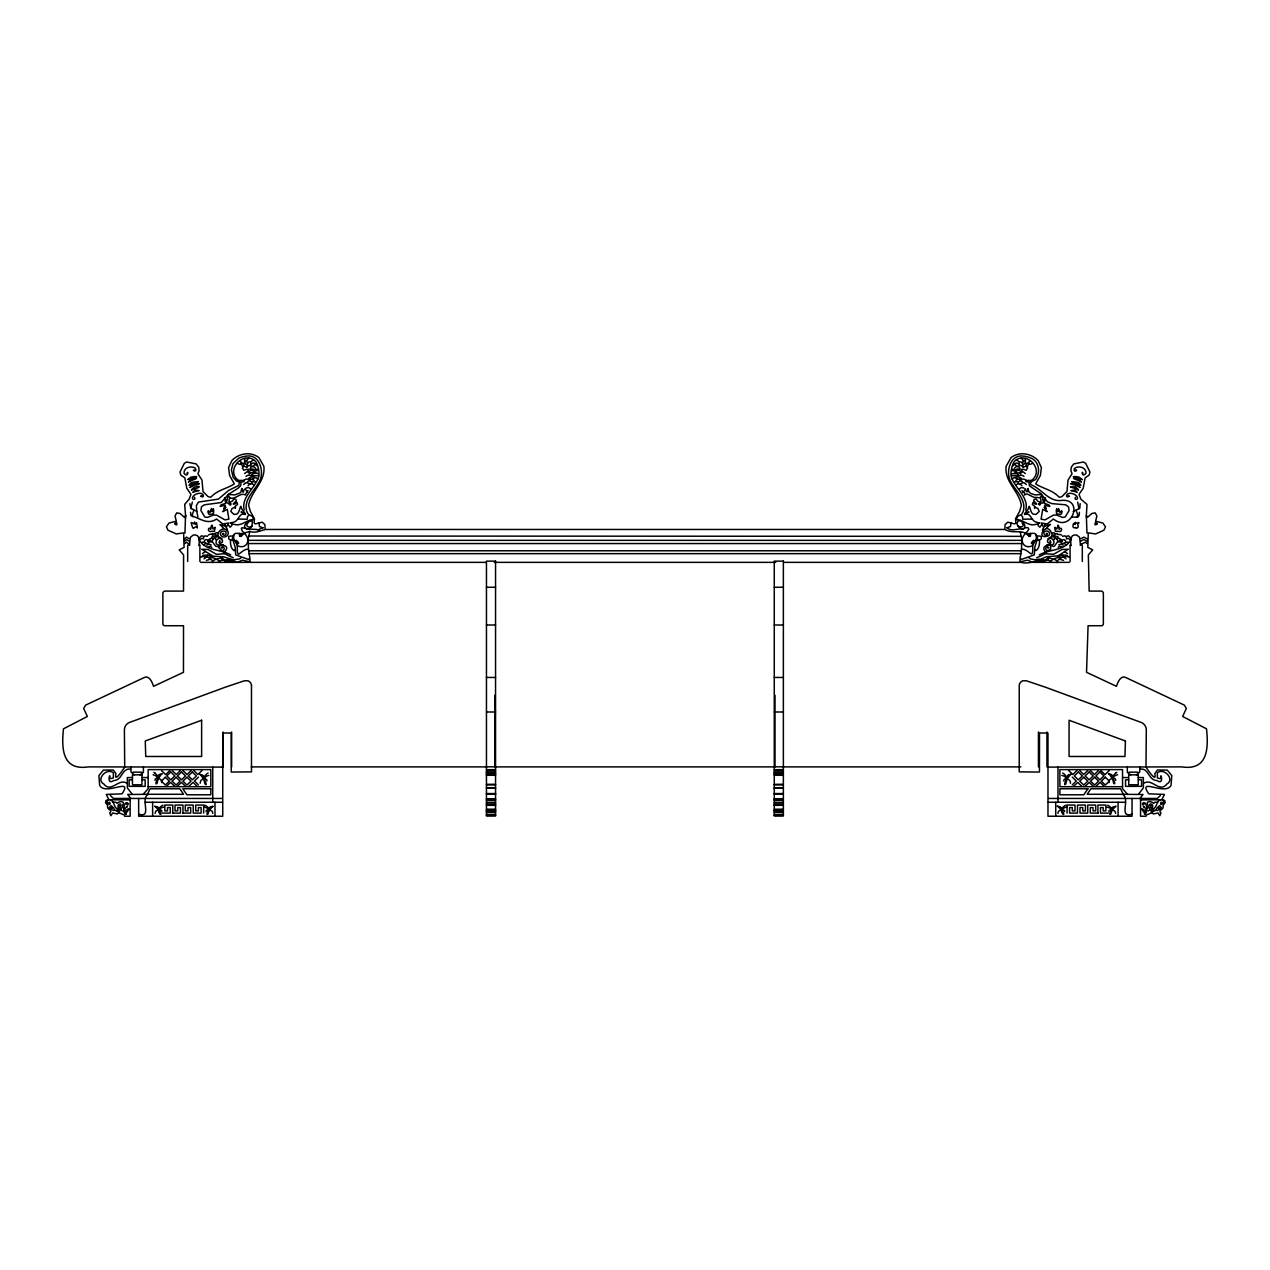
<?xml version="1.0" encoding="UTF-8"?>
<svg xmlns="http://www.w3.org/2000/svg" width="1270" height="1270" viewBox="0 0 1270 1270"><rect width="100%" height="100%" fill="white"/><g stroke="black" fill="none" stroke-linecap="round" stroke-linejoin="round"><path stroke-width="1.5" d="M258.667 530.685L259.524 529.13L263.287 527.685M148.161 786.717L148.161 769.604L210.82 769.604L210.82 786.717L148.161 786.717L148.145 788.765L143.462 793.956M1122.537 786.717L1122.537 769.604L1059.894 769.604L1059.894 786.717L1122.537 786.717L1122.553 788.765L1127.236 793.956M1140.555 798.449L1140.555 816.229L1146.048 816.229L1146.207 815.102L1151.715 812.816L1153.509 813.943L1158.049 812.99L1159.827 815.705L1160.955 812.927C1157.081 810.054 1164.749 809.8 1163.003 805.609L1165.13 802.672L1164.812 800.624L1162.066 799.227L1164.431 794.417L1148.731 793.845C1136.983 776.494 1165.638 796.401 1171.083 785.209L1171.781 775.573L1167.273 770.096L1157.383 770.001L1154.763 773.732C1157.129 783.765 1147.397 769.334 1145.985 767.112L1146.318 730.155A8.144 8.144 0 0 0 1141.73 722.646L1045.432 687.213L1026.446 680.815L1022.842 680.768A5.302 5.302 0 0 0 1019.223 685.451L1019.223 771.874L1039.463 772.049L1039.495 732.981L1047.972 733.06L1047.972 816.229L1132.046 816.229L1132.046 798.449L1157.272 798.433L1160.224 795.718A7.541 7.541 0 0 0 1160.367 794.591M212.757 562.578L212.392 561.038A2.127 2.127 0 0 0 211.55 559.848L211.169 559.61A3.493 3.493 0 0 0 210.01 559.276L206.407 560.356M190.595 512.318L190.675 513.778A14.145 14.145 0 0 0 191.056 515.811C198.739 517.334 207.058 525.637 216.583 519.017L222.774 523.97L228.854 522.97M1086.945 533.082L1086.469 518.795A22.241 22.241 0 0 1 1086.088 515.842L1086.088 515.842M193.627 510.095L193.611 510.349A8.858 8.858 0 0 1 193.516 511.365L192.341 514.445A1.857 1.857 0 0 0 192.421 515.382A14.462 14.462 0 0 0 192.961 516.858M239.268 533.336L239.633 536.305A10.906 10.906 0 0 0 240.332 536.416L241.141 533.829M199.882 561.435L199.914 545.005L198.977 545.56M110.347 794.591A7.541 7.541 0 0 0 110.49 795.718L113.427 798.433L138.652 798.449L138.652 816.229L222.742 816.229L222.742 733.06L231.219 732.981L231.251 772.049L251.492 771.874L251.476 685.451M189.532 545.036L190.389 537.274L193.373 535.003L195.786 535.003L197.628 535.829L199.374 539.051L199.025 545.338M197.263 527.685L196.644 522.716L195.183 524.494L194.612 521.938L193.802 523.716L191.516 522.526A7.207 7.207 0 0 0 191.103 522.859L192.738 527.891A9.89 9.89 0 0 0 193.723 528.304A8.35 8.35 0 0 1 194.5 527.479L195.85 526.796L197.358 527.764M147.431 794.306L150.098 788.765L179.832 788.765L183.547 794.29L148.145 794.29C139.779 799.147 152.765 818.197 138.732 814.229M185.817 515.842L185.833 515.652A22.241 22.241 0 0 1 185.436 518.795M1025.588 460.819L1024.953 463.455L1022.858 464.915M200.215 783.257L200.215 783.193A8.842 8.842 0 0 1 200.358 782.145L200.692 781.034A4.08 4.08 0 0 1 201.263 780.082L203.486 778.923L201.501 776.16A3.413 3.413 0 0 0 200.755 775.065A4.032 4.032 0 0 0 199.755 774.351L202.994 775.224L203.66 776.986A4.064 4.064 0 0 1 203.502 777.954L203.47 778.05M1108.948 782.637L1108.964 782.574A8.842 8.842 0 0 1 1109.107 781.526L1109.424 780.415A4.08 4.08 0 0 1 1110.012 779.478L1112.218 778.319L1110.25 775.557A3.413 3.413 0 0 0 1109.488 774.462A4.032 4.032 0 0 0 1108.488 773.747L1111.742 774.621L1112.409 776.383A4.064 4.064 0 0 1 1112.25 777.351L1112.218 777.431M1030.716 533.336L1030.367 536.305A10.906 10.906 0 0 1 1029.652 536.416L1027.255 534.781A6.858 6.858 0 0 1 1027.224 534.019M223.806 533.336C220.409 533.067 224.758 537.194 225.854 534.241C227.806 529.876 220.424 530.098 220.393 533.654A5.016 5.016 0 0 0 221.091 535.591C223.806 539.575 230.886 534.622 227.378 530.765A7.445 7.445 0 0 0 227.314 529.352L225.758 526.367L220.615 524.748A7.35 7.35 0 0 1 219.948 524.526L223.663 528.336M1057.227 562.578L1057.592 561.038A2.127 2.127 0 0 1 1058.434 559.848L1058.831 559.61A3.493 3.493 0 0 1 1059.974 559.276L1063.577 560.356M227.346 498.38L227.949 495.856C232.505 496.57 224.838 505.158 232.775 500.84L233.553 499.142L235.791 499.253L236.284 500.888L233.22 503.968L234.839 504.095L236.918 502.253L237.617 504.444L235.363 506.19L235.41 508.286L234.871 507.206L232.045 508.492L230.807 511.429L233.902 514.366L235.744 514.302C239.728 514.826 240.395 502.904 241.157 507.19C241.983 511.667 249.237 515.048 241.03 511.985L245.507 514.509C238.522 511.826 239.554 521.462 232.68 522.43A16.621 16.621 0 0 1 230.315 522.938L231.473 523.621A21.907 21.907 0 0 0 234.712 524.51A21.558 21.558 0 0 0 237.522 524.859C243.443 524.542 249.222 518.795 253.222 519.716A5.921 5.921 0 0 0 253.222 518.271L252.428 516.477L249.301 514.794L247.38 516.731L247.301 519.239L238.3 519.081M1021.62 514.302L1021.905 513.89A11.922 11.922 0 0 0 1023.398 510.873C1026.351 498.729 1014.444 489.982 1009.856 479.933C1005.983 470.344 1010.745 454.2 1023.382 456.089A23.416 23.416 0 0 1 1031.224 458.216C1038.4 461.28 1040.384 470.805 1036.828 477.314C1036.431 481.393 1028.478 480.457 1030.922 484.727C1042.003 488.823 1049.02 502.761 1062.577 500.317C1084.231 499.459 1071.277 533.241 1053.401 519.017L1047.21 523.97L1041.13 522.97M155.13 813.419L155.13 813.371A5.731 5.731 0 0 1 155.289 812.53L155.607 811.641A3.238 3.238 0 0 1 156.194 810.895L158.401 809.958L155.384 806.672A4.286 4.286 0 0 0 154.67 806.307L157.924 807.006L158.591 808.418A2.683 2.683 0 0 1 158.432 809.181L158.432 809.196M1057.942 813.419L1057.958 813.371A5.731 5.731 0 0 1 1058.101 812.53L1058.418 811.641A3.238 3.238 0 0 1 1059.005 810.895L1061.212 809.958L1058.196 806.672A4.286 4.286 0 0 0 1057.481 806.307L1057.37 806.26M222.885 511.635L227.282 509.318L228.902 519.144L224.965 519.89L216.614 515.128L213.487 515.033L207.534 517.414L204.787 517.017L200.914 510.54L201.47 506.809L204.327 504.809L221.186 502.555L228.298 494.427L234.791 494.919L240.586 492.681L241.887 488.442M1036.05 534.48L1037.669 538.035L1034.812 547.132L1034.304 554.895L1021.572 559.403A1.889 1.889 0 0 1 1020.937 558.832M206.915 780.986L206.867 780.351A3.794 3.794 0 0 0 206.581 779.574L205.311 778.685A18.002 18.002 0 0 0 204.152 778.351L204.073 778.335M1115.663 780.383L1115.616 779.732A3.794 3.794 0 0 0 1115.33 778.954L1114.044 778.065A18.002 18.002 0 0 0 1112.885 777.748L1112.885 777.748M1026.589 464.296L1025.414 466.439L1023.303 467.106M1028.97 483.473L1029.43 485.839L1040.447 493.331L1047.575 501.84L1051.957 503.618L1065.657 504.809L1068.514 506.809L1069.07 510.54L1065.197 517.017L1062.45 517.414L1056.497 515.033L1053.37 515.128L1045.019 519.89L1041.082 519.144L1042.702 509.318L1047.099 511.635M249.063 558.832A1.889 1.889 0 0 1 248.412 559.403L235.68 554.895L235.172 547.132L232.315 538.035L233.934 534.48M161.846 811.609L161.798 811.101A2.683 2.683 0 0 0 161.512 810.482L160.226 809.768A21.669 21.669 0 0 0 159.067 809.514L159.004 809.498M1064.657 811.609L1064.609 811.101A2.683 2.683 0 0 0 1064.323 810.482L1063.038 809.768A21.669 21.669 0 0 0 1061.879 809.514L1061.879 809.514M1060.847 539.306L1058.751 538.226M207.613 541.782L207.677 541.369A1.937 1.937 0 0 1 207.978 540.75L210.868 540.353M192.31 502.11L192.294 502.301A7.842 7.842 0 0 1 192.135 503.095L190.849 507.762A2.127 2.127 0 0 0 190.96 508.317L196.771 511.365L197.898 517.033M250.888 463.645L250.825 463.407A3.572 3.572 0 0 1 250.714 462.423C256.111 453.501 260.921 473.821 258.302 477.964C254.254 488.49 240.903 497.967 244.221 510.095M1029.795 460.819L1028.224 462.931L1025.382 463.582M205.883 784.527L205.899 784.384A12.208 12.208 0 0 0 205.994 783.336L204.629 779.589A10.239 10.239 0 0 0 203.74 778.827L203.692 778.939A12.462 12.462 0 0 0 203.851 779.637L204.978 784.05A5.112 5.112 0 0 0 205.851 784.527M1083.056 473.218C1081.453 469.821 1081.865 477.361 1085.04 474.25A2.953 2.953 0 0 0 1086.009 472.964C1086.183 467.185 1077.944 465.201 1074.325 468.614C1072.928 474.028 1079.357 469.106 1075.166 470.011M241.094 462.915L242.332 466.312A3.762 3.762 0 0 0 243.253 466.566L243.411 466.407M1131.983 814.229C1117.949 818.197 1130.935 799.147 1122.569 794.29L1087.152 794.29L1090.882 788.765L1120.6 788.765L1123.283 794.306M1046.321 528.336L1050.226 524.399M1018.08 483.108L1018.667 481.854A3.762 3.762 0 0 1 1019.937 480.854L1021.747 481.139A3.619 3.619 0 0 1 1022.525 481.87M185.436 518.795L184.96 533.082M158.29 778.24L158.29 778.177A12.462 12.462 0 0 1 158.115 779.018L156.988 783.431A5.112 5.112 0 0 1 156.115 783.908L156.067 783.78A12.208 12.208 0 0 1 155.972 782.733L157.337 778.986A10.239 10.239 0 0 1 158.226 778.208L158.305 778.161M1050.623 561.261L1053.624 558.975L1056.878 560.689M1020.889 472.122L1022.953 469.106L1026.351 470.297M225.711 507.063L223.076 511.477M1148.302 810.943L1149.747 809.847L1151.096 810.72A2.667 2.667 0 0 1 1151.318 811.419M1047.956 558.864L1047.178 560.133L1037.653 559.562A30.162 30.162 0 0 0 1035.002 559.8L1030.399 558.895A13.271 13.271 0 0 1 1028.97 557.784L1028.843 557.673M1151.318 812.292L1155.509 806.863A16.431 16.431 0 0 0 1156.557 804.593L1157.653 802.211A14.097 14.097 0 0 1 1158.7 800.862L1160.335 799.894M193.056 492.268L194.85 489.918L198.945 490.633M1081.024 538.655L1083.866 537.115L1087.453 539.004M1081.024 541.052L1083.866 539.496L1087.453 541.401M232.14 524.304L232.172 524.177A19.463 19.463 0 0 1 231.727 525.653L230.076 527.225L227.854 524.177M213.249 509.127L213.423 509.302A15.24 15.24 0 0 1 213.741 510.635L213.423 513.747L209.344 514.54A5.413 5.413 0 0 1 208.582 513.842L207.899 511.873A3.778 3.778 0 0 1 208.375 510.667L209.963 512.635L211.534 508.54A51.102 51.102 0 0 0 211.582 509.905L212.09 511.699L213.297 508.952M1028.097 488.442C1028.827 492.808 1025.684 492.855 1025.588 488.839C1025.319 488.283 1023.477 494.601 1021.953 490.537M203.66 778.129L203.692 778.05A10.922 10.922 0 0 1 204.264 776.557L206.804 773.827A22.574 22.574 0 0 1 208.026 773.049L208.09 773.001M1112.409 777.51L1112.425 777.431A10.922 10.922 0 0 1 1112.996 775.938L1115.536 773.208M1019.096 463.645L1019.159 463.407A3.572 3.572 0 0 0 1019.27 462.423C1013.873 453.501 1009.063 473.821 1011.682 477.964C1015.73 488.49 1029.081 497.967 1025.763 510.095M1022.54 465.487L1022.62 465.249A3.572 3.572 0 0 0 1022.715 464.264L1021.604 462.185L1019.445 461.693M200.755 562.356L237.268 562.356L242.395 560.181L248.539 561.546A25.178 25.178 0 0 0 249.952 561.435L249.968 561.229A108.442 108.442 0 0 0 249.888 557.752C248.253 551.085 248.285 545.179 248.206 538.528A59.547 59.547 0 0 1 248.888 536.353L249.682 531.511L245.84 532.543A17.526 17.526 0 0 0 244.507 533.575L243.602 532.463A15.129 15.129 0 0 1 242.364 531.082C238.284 523.748 248.063 531.558 250.571 527.685A8.811 8.811 0 0 0 251.952 526.145L252.365 521.938A4.477 4.477 0 0 0 251.825 520.859C248.777 520.684 240.871 525.986 246.491 528.749M1156.224 809.958L1156.287 809.8A18.685 18.685 0 0 1 1156.954 808.053L1159.605 805.609L1161.447 807.609L1158.764 809.831L1158.494 807.736L1160.066 808.101M1040.289 561.372L1041.924 560.181L1043.686 560.673A2.445 2.445 0 0 1 1043.94 561.261L1047.258 559.721L1050.131 560.88A4.191 4.191 0 0 1 1050.607 561.753L1050.623 561.832M1152.049 810.323L1152.096 810.197A26.638 26.638 0 0 0 1152.525 808.688L1152.747 805.783A3.715 3.715 0 0 0 1152.017 804.593C1148.969 801.624 1148.985 808.498 1151.493 805.704M246.904 467.471L246.983 467.249A3.572 3.572 0 0 1 247.459 466.376L249.571 465.328L251.619 466.185M250.634 465.058L250.714 464.82A3.572 3.572 0 0 1 251.19 463.947L253.301 462.915L255.349 463.756M1146.921 808.037C1151.223 806.434 1143.286 801.767 1150.064 801.64A5.08 5.08 0 0 1 1153.303 803.211L1153.843 803.275A3.096 3.096 0 0 1 1155.081 802.243L1157.653 802.211M1012.222 479.298L1013 478.219A3.096 3.096 0 0 1 1014.381 477.583L1016.587 478.377A7.414 7.414 0 0 1 1017.619 479.314L1018.492 479.123A2.191 2.191 0 0 1 1019.842 479.457L1020.699 480.298M158.591 809.323L158.607 809.26A7.715 7.715 0 0 1 159.179 808.069L161.719 805.878A24.003 24.003 0 0 1 162.941 805.259L163.02 805.228M1061.402 809.323L1061.418 809.26A7.715 7.715 0 0 1 1061.99 808.069L1064.53 805.878A24.003 24.003 0 0 1 1065.752 805.259L1065.832 805.228M219.361 561.832L219.392 561.753A4.191 4.191 0 0 1 219.853 560.88L222.726 559.721L226.044 561.245A2.445 2.445 0 0 1 226.298 560.673L228.06 560.181L229.695 561.372M1071.451 538.972C1065.26 551.164 1049.56 548.926 1039.257 554.926M208.185 543.56L208.963 542.1L211.757 541.782M1061.212 809.26L1061.244 809.196A2.683 2.683 0 0 0 1061.402 808.418L1060.275 806.752L1057.386 806.26M1075.499 497.3C1073.483 500.047 1078.595 500.142 1077.42 497.395C1076.134 493.554 1067.197 491.157 1066.514 495.871A1.968 1.968 0 0 0 1067.483 496.967L1069.451 496.252L1068.308 495.459M196.771 511.365L196.39 505.587L198.469 502.079L218.424 499.11L228.727 490.363L238.728 485.426L239.538 482.251L236.426 480.885L233.156 477.314L231.41 469.852L232.981 463.613L238.76 458.216A23.416 23.416 0 0 1 246.602 456.089C259.239 454.2 264.001 470.344 260.144 479.933C255.54 489.982 243.634 498.729 246.602 510.873A11.922 11.922 0 0 0 248.079 513.89L248.364 514.302M1046.162 559.451L1047.48 558.228A4.747 4.747 0 0 1 1048.639 557.895L1052.528 558.879M1026.239 533.702L1034.24 533.305A3.651 3.651 0 0 1 1036.256 535.416L1036.256 538.623L1033.24 544.258A12.827 12.827 0 0 0 1032.716 546.497C1033.002 559.784 1030.827 551.577 1023.731 549.338A28.178 28.178 0 0 0 1022.191 549.291L1022.191 549.291M223.679 552.625C234.887 542.909 210.28 543.496 222.202 550.688A2.556 2.556 0 0 0 223.329 550.196A2.572 2.572 0 0 0 224.298 548.561C223.774 544.338 218.63 549.227 222.615 547.783M1047.956 538.75L1051.417 536.607A3.953 3.953 0 0 0 1051.925 534.098C1046.861 518.716 1034.002 541.48 1048.893 535.591A5.016 5.016 0 0 0 1049.607 533.654C1049.48 529.669 1041.591 530.32 1044.4 534.654C1045.94 536.94 1049.274 532.892 1046.194 533.336M184.96 543.56L186.388 542.163L187.849 543.163A4.905 4.905 0 0 1 188.277 543.878M259.048 522.97L259.413 526.478L262.795 527.78M248.031 490.537C246.364 493.157 245.713 493.379 245.523 495.03C240.379 491.744 235.236 500.443 229.441 497.776M1042.495 503.237L1043.495 501.38L1042.765 499.554L1043.94 500.062L1045.432 497.84L1044.226 503.237L1049.115 505.063L1049.83 506.444L1044.686 505.222L1046.178 508.619L1044.273 507.063M1058.212 547.354L1059.513 546.29L1061.704 546.894M1145.207 813.943C1149.461 810.577 1141.095 803.465 1143.714 807.101M184.452 539.004L186.531 537.115L188.96 538.655M184.452 541.401L186.531 539.496L188.96 541.052M201.708 542.639L201.755 542.528A1.953 1.953 0 0 1 202.089 542.163L205.438 542.639M1145.985 812.498L1146.127 812.26A7.287 7.287 0 0 0 1146.619 811.244C1147.969 808.561 1145.413 799.449 1142.413 803.735A2.334 2.334 0 0 0 1142.841 804.72L1144.302 803.973A2.334 2.334 0 0 0 1144.159 803.402M244.602 473.567L247.031 471.726L249.682 472.948M189.833 503.618L190.96 508.746M249.11 471.408L251.079 470.329L253.635 470.773M1014.619 468.027L1016.286 466.566L1018.603 466.868A3.572 3.572 0 0 1 1019.35 467.535L1019.508 467.725M1042.622 531.003L1042.606 530.765A7.445 7.445 0 0 1 1042.67 529.352L1044.892 525.145A6.509 6.509 0 0 1 1044.892 524.351M1080.278 545.306L1081.199 544.147L1082.31 545.576L1082.31 561.435M202.486 553.625L205.391 551.497L213.439 556.26L223.441 556.768L232.997 559.864L239.585 558.895A13.271 13.271 0 0 0 241.014 557.784L241.141 557.673M1033.002 544.37L1031.303 543.179L1033.431 540.353L1034.717 541.195M249.285 480.298L250.142 479.441A2.191 2.191 0 0 1 251.492 479.123L254.206 480.393M1019.159 489.204L1021.128 487.569L1023.303 487.807A4.874 4.874 0 0 1 1024.112 488.331M110.649 808.101L112.22 807.736L111.935 809.831L109.268 807.609L111.109 805.609L113.76 808.053A18.685 18.685 0 0 1 114.427 809.8L114.475 809.958M230.584 540.353C230.013 544.005 231.235 549.1 233.982 550.561A5.842 5.842 0 0 0 234.887 550.132M205.756 557.086L207.74 555.561A7.382 7.382 0 0 1 209.105 555.419A8.7 8.7 0 0 1 210.407 555.498L210.614 555.53M242.649 480.695L243.761 480.028L244.078 481.616L239.538 482.251M203.994 558.879L205.883 557.466A6.032 6.032 0 0 1 207.454 557.117L209.566 557.498M1136.475 774.827L1139.746 771.954L1139.746 767.112M244.396 480.314L244.554 480.076A3.985 3.985 0 0 1 245.443 479.266L250.015 478.933M252.936 465.979L255.143 464.55L257 465.598A3.54 3.54 0 0 1 257.365 466.344M202.248 556.323L202.406 556.101A6.445 6.445 0 0 1 203.184 555.323L207.788 554.926M254 471.456L258 470.344M1022.572 462.915L1022.715 462.709A3.572 3.572 0 0 0 1023.16 461.82L1022.826 459.502L1020.985 458.279M1011.745 473.694L1016.46 473.583A9.938 9.938 0 0 1 1017.905 474.44L1018.222 474.678M1011.603 475.71L1016.317 475.599A9.938 9.938 0 0 1 1017.762 476.456L1019.588 477.345A9.938 9.938 0 0 1 1021.032 478.187L1021.35 478.441M1014.397 472.948L1019.111 472.853A9.938 9.938 0 0 1 1020.556 473.694L1020.874 473.948M1014.873 477.441L1018.08 476.694M1017.492 475.425L1022.207 475.329A9.938 9.938 0 0 1 1023.652 476.171L1023.969 476.425M1138.682 793.956L1143.365 787.876L1143.365 777.558L1138.253 777.558M250.492 467.725L250.634 467.535A3.572 3.572 0 0 1 251.381 466.868L253.698 466.566L255.365 468.027M1054.195 534.384L1057.1 533.575A7.938 7.938 0 0 1 1057.656 534.289L1061.006 534.718A17.32 17.32 0 0 1 1061.752 535.162M1139.952 798.449L1143 794.496L1122.569 794.29M243.634 484.521L245.935 482.663L248.634 483.235A9.557 9.557 0 0 1 249.73 483.902L251.73 483.87A6.953 6.953 0 0 1 253.476 484.537L254.063 484.918M243.253 466.566L242.411 468.217L243.332 469.392M247.936 522.97C244.348 525.78 249.857 529.082 252.063 525.843M225.647 507.349L223.822 508.619L225.298 505.222L220.154 506.444L220.869 505.063L225.758 503.237L224.552 497.84L226.06 500.062L227.219 499.554L226.489 501.38L227.489 503.237M209.137 559.07L210.995 557.832A3.334 3.334 0 0 1 212.868 557.689L215.392 558.641M188.579 481.949L188.659 481.854A42.831 42.831 0 0 1 189.706 480.79C192.818 477.631 202.2 477.012 191.373 480.52A61.309 61.309 0 0 1 189.055 481.727L188.801 481.838M1062.371 543.925L1064.006 543.242L1065.625 544.497A5.651 5.651 0 0 1 1065.8 545.132M203.66 778.335L203.708 778.288A14.526 14.526 0 0 1 204.708 777.383L207.232 775.891A13.827 13.827 0 0 1 208.82 775.414L208.867 775.398M1112.409 777.732L1112.457 777.684A14.526 14.526 0 0 1 1113.457 776.764L1115.981 775.271A13.827 13.827 0 0 1 1117.552 774.795L1117.616 774.779M1020.302 472.948L1022.969 471.726L1025.382 473.567M206.851 545.116L208.883 544.116L211.233 544.925M1056.735 509.127L1056.561 509.302A15.24 15.24 0 0 0 1056.243 510.635L1056.561 513.747L1060.64 514.54A5.413 5.413 0 0 0 1061.418 513.842L1062.085 511.873A3.778 3.778 0 0 0 1061.609 510.667L1060.021 512.635L1058.45 508.54A51.102 51.102 0 0 1 1058.402 509.905L1057.894 511.699L1056.688 508.952M1015.778 480.393L1017.619 479.314M139.986 774.827L143.399 772.462L143.399 767.112M169.736 770.747L165.703 774.621L161.671 770.747M180.324 770.636L176.292 774.51L172.26 770.636M166.576 786.241L170.609 782.368L174.641 786.241M191.056 770.636L187.023 774.51L182.991 770.636M177.435 786.241L181.467 782.368L185.499 786.241M201.914 770.636L197.882 774.51L193.865 770.636M188.976 786.241L193.008 782.368L197.041 786.241M198.453 777.129L194.421 781.002L198.453 784.876M1076.849 770.636L1072.817 774.51L1068.784 770.636M1072.245 784.876L1076.277 781.002L1072.245 777.129M1087.707 770.636L1083.675 774.51L1079.659 770.636M1073.674 786.241L1077.706 782.368L1081.722 786.241M1098.439 770.636L1094.422 774.51L1090.39 770.636M1085.215 786.241L1089.231 782.368L1093.264 786.241M1109.043 770.747L1105.011 774.621L1100.979 770.747M1096.073 786.241L1100.106 782.368L1104.122 786.241M217.456 558.879L221.345 557.895A4.747 4.747 0 0 1 222.504 558.228L223.822 559.451M213.106 560.689L216.36 558.975L219.361 561.261M208.947 557.863L212.265 555.768M258.381 475.71L253.667 475.599A9.938 9.938 0 0 0 252.222 476.456L250.396 477.345A9.938 9.938 0 0 0 248.952 478.187L248.634 478.441M1073.213 511.365L1079.818 508.286L1080.151 503.618M1060.418 557.498L1062.53 557.117A6.032 6.032 0 0 1 1064.101 557.466L1066.006 558.879M228.298 494.427L238.22 488.14L240.554 485.839L241.014 483.473M190.214 487.505L190.484 487.267A9.779 9.779 0 0 1 191.532 486.553L194.231 485.457A6.302 6.302 0 0 0 194.85 485.029L194.993 484.965A36.941 36.941 0 0 0 196.231 484.854L198.818 484.076A7.239 7.239 0 0 0 199.326 483.553L195.12 483.981L190.579 486.458A18.796 18.796 0 0 0 190.119 487.458M158.591 809.498L158.639 809.45A13.605 13.605 0 0 1 160.02 808.482L162.163 807.529A16.526 16.526 0 0 1 163.735 807.148L163.798 807.133M1061.402 809.498L1061.45 809.45A13.605 13.605 0 0 1 1062.831 808.482L1064.974 807.529A16.526 16.526 0 0 1 1066.546 807.148L1066.61 807.133M243.634 470.297L247.031 469.106L249.095 472.122M1151.668 812.498L1155.16 810.371A7.175 7.175 0 0 1 1156.272 810.339L1156.541 810.355A6.207 6.207 0 0 1 1157.621 810.546M247.936 549.291L247.793 549.291A28.178 28.178 0 0 0 246.253 549.338C238.998 551.767 237.204 560.133 237.268 546.497A12.827 12.827 0 0 0 236.744 544.258L236.172 542.877L237.522 541.782L236.553 540.353L235.267 541.195M193.103 492.157L198.628 490.601M213.9 538.226L212.534 540.147A5.27 5.27 0 0 0 212.265 541.655L215.519 545.989A4.858 4.858 0 0 0 216.726 546.497L219.377 546.529M1014.651 463.756L1016.683 462.915L1018.794 463.947A3.572 3.572 0 0 1 1019.27 464.82L1019.35 465.058M1018.381 466.185L1020.413 465.328L1022.525 466.376A3.572 3.572 0 0 1 1023.001 467.249L1023.08 467.471M252.381 469.995L257.032 469.154M246.015 476.425L246.332 476.171A9.938 9.938 0 0 1 247.777 475.329L252.492 475.425M249.11 473.948L249.444 473.694A9.938 9.938 0 0 1 250.873 472.853L254.286 472.281L258.239 473.694M251.762 474.678L252.095 474.44A9.938 9.938 0 0 1 253.524 473.583L255.587 472.948M1032.732 463.312L1030.668 464.201A4.667 4.667 0 0 1 1029.51 464.185L1029.319 464.137M1071.054 490.633L1075.134 489.918L1076.928 492.268M1054.592 558.641L1057.116 557.689A3.334 3.334 0 0 1 1058.989 557.832L1060.847 559.07M1015.921 484.918L1016.508 484.537A6.953 6.953 0 0 1 1018.254 483.87L1020.969 484.743A7.429 7.429 0 0 1 1021.921 485.759M215.043 533.289L216.09 532.813A2.048 2.048 0 0 1 217.44 533.003L217.948 533.336M236.982 544.37L238.681 543.179L237.522 541.782M1036.701 557.641L1036.891 557.578A48.038 48.038 0 0 0 1039.257 556.704L1045.321 553.752L1053.592 554.307L1062.022 549.466L1068.276 549.227L1058.18 555.847L1046.543 556.768L1040.289 559.292L1035.05 559.737M1064.562 542.639L1067.895 542.163A1.953 1.953 0 0 1 1068.229 542.528M1052.036 533.336L1052.544 533.003A2.048 2.048 0 0 1 1053.909 532.813L1054.941 533.289M1044.226 526.367L1049.369 524.748A7.35 7.35 0 0 0 1050.036 524.526L1050.195 524.573M1017.921 525.843L1018.032 526.145A8.811 8.811 0 0 0 1019.413 527.685C1028.033 532.638 1025.557 519.494 1018.175 520.859A4.477 4.477 0 0 0 1017.619 521.938C1014.46 527.875 1026.747 528.717 1022.064 522.97M249.999 484.06L249.015 484.743A7.429 7.429 0 0 0 248.063 485.759M1016.206 459.851C1028.097 451.914 1043.845 470.09 1032.319 479.822A4.397 4.397 0 0 1 1031.43 480.266L1030.081 480.489A17.447 17.447 0 0 1 1028.097 480.298M1016.349 470.773L1018.905 470.329L1020.874 471.408M1058.751 544.925L1061.101 544.116L1063.133 545.116M1059.116 540.353L1062.006 540.75A1.937 1.937 0 0 1 1062.307 541.369L1062.371 541.782M1116.838 772.398L1116.774 772.43A22.574 22.574 0 0 0 1115.536 773.208M1019.985 484.06L1020.254 483.902A9.557 9.557 0 0 1 1021.35 483.235L1024.049 482.663L1026.351 484.521M1064.085 557.308L1064.149 557.276A8.255 8.255 0 0 1 1064.895 556.911L1066.086 556.546A2.556 2.556 0 0 1 1066.721 556.514A9.43 9.43 0 0 1 1069.324 557.339M1014.587 481.949L1017.905 481.616M208.28 546.894L210.471 546.29L211.773 547.354M1040.543 497.776L1033.986 497.316L1026.906 493.903L1024.461 495.03L1024.763 493.141L1022.731 491.966M1062.561 536.353L1064.752 535.813L1066.165 536.972A9.588 9.588 0 0 1 1066.514 537.623M1066.292 536.353L1068.483 535.813L1069.896 536.972A9.588 9.588 0 0 1 1070.245 537.623M1061.831 540.083L1064.022 539.544L1065.435 540.702A9.588 9.588 0 0 1 1065.784 541.353M1066.292 538.924L1068.483 538.401L1069.896 539.559A9.588 9.588 0 0 1 1070.245 540.194M1062.196 554.926L1066.8 555.323A6.445 6.445 0 0 1 1067.578 556.101L1067.737 556.323M1026.652 469.392L1027.573 468.217L1026.589 466.407M1070.499 783.257L1070.499 783.193A8.842 8.842 0 0 0 1070.356 782.145L1070.023 781.034A4.08 4.08 0 0 0 1069.435 780.082L1067.229 778.923L1069.197 776.16A3.413 3.413 0 0 1 1069.959 775.065A4.032 4.032 0 0 1 1070.959 774.351L1071.07 774.303M1011.825 470.408L1015.984 471.456M1023.604 461.121L1023.842 461.01A5.715 5.715 0 0 0 1024.477 460.677L1025.382 459.375A3.715 3.715 0 0 0 1025.319 458.629M219.456 542.592C221.266 536.527 216.472 546.925 222.298 542.195A3.302 3.302 0 0 0 222.44 540.56C218.297 533.432 211.376 546.243 220.678 544.973A9.271 9.271 0 0 0 222.631 544.687L223.076 544.544M1081.786 543.878L1082.04 543.766A52.451 52.451 0 0 0 1083.358 543.163L1085.532 542.163L1086.945 543.56M1046.305 552.625C1039.495 546.767 1048.274 543.147 1053.259 546.497A4.858 4.858 0 0 0 1054.481 545.989L1057.719 541.655A5.27 5.27 0 0 0 1057.45 540.147L1056.084 538.226M252.079 481.616L255.397 481.949M264.541 529.733C258.874 531.114 255.635 533.352 249.507 531.384M1022.906 528.955C1016.524 528.399 1011.714 531.987 1006.713 527.685M1052.528 535.543L1054.767 535.321L1055.402 537.099A14.081 14.081 0 0 1 1055.354 538.004M1055.814 536.416L1057.894 536.527L1057.719 538.543A2.746 2.746 0 0 1 1057.275 538.94M1144.143 783.066C1152.207 778.145 1159.573 793.337 1166.892 784.019C1175.052 779.701 1164.431 767.35 1157.351 772.731L1157.367 777.923L1160.177 778.653L1161.129 777.796C1159.669 770.43 1165.209 785.939 1156.859 780.494C1148.397 780.478 1148.921 767.747 1140.158 769.16M248.999 458.279L247.158 459.502L246.84 461.82A3.572 3.572 0 0 0 247.269 462.709L247.428 462.915M1023.493 528.749C1026.033 526.637 1031.097 527.32 1027.62 531.082A15.129 15.129 0 0 1 1026.382 532.463L1025.477 533.575A17.526 17.526 0 0 0 1024.144 532.543C1017.222 530.669 1011.809 533.162 1005.443 529.733M227.854 524.653L226.409 527.018M1016.81 469.011L1020.667 469.011A8.985 8.985 0 0 1 1021.54 469.678M241.062 536.432L242.745 534.781A6.858 6.858 0 0 0 242.76 534.019M1073.547 476.679L1073.896 476.599A22.352 22.352 0 0 1 1075.944 476.583L1079.246 477.187L1082.31 479.647L1073.261 476.647M1051.957 536.908L1052.576 536.75A2.413 2.413 0 0 1 1054.068 537.019L1054.56 539.115A12.684 12.684 0 0 1 1054.227 539.671M1019.969 478.933L1024.541 479.266A3.985 3.985 0 0 1 1025.43 480.076L1025.588 480.314M1012.809 469.201L1017.603 469.995M108.855 802.418L109.077 802.354A2.08 2.08 0 0 1 109.855 802.37C111.633 807.926 103.156 800.846 109.537 799.767L130.143 799.925M157.893 777.732L157.813 777.748A18.002 18.002 0 0 0 156.655 778.065L155.384 778.954A3.794 3.794 0 0 0 155.099 779.732L155.051 780.383M1066.562 778.351L1066.625 778.335A18.002 18.002 0 0 0 1065.403 778.685L1064.117 779.574A3.794 3.794 0 0 0 1063.831 780.351L1063.784 780.986M198.072 481.695L189.087 485.362A13.144 13.144 0 0 1 189.405 484.695L190.833 483.06A9.874 9.874 0 0 1 192.135 482.314L198.39 481.616M208.899 809.498L208.82 809.514A21.669 21.669 0 0 0 207.677 809.768L206.391 810.482A2.683 2.683 0 0 0 206.105 811.101L206.058 811.609M1071.07 774.303L1068.165 774.922L1067.054 776.986A4.064 4.064 0 0 0 1067.213 777.954L1067.229 778.05M1111.631 809.514L1111.71 809.498A21.669 21.669 0 0 0 1110.488 809.768L1109.202 810.482A2.683 2.683 0 0 0 1108.916 811.101L1108.869 811.609M1071.912 481.695L1077.849 482.314A9.874 9.874 0 0 1 1079.151 483.06L1080.579 484.695A13.144 13.144 0 0 1 1080.897 485.362L1071.61 481.616M1041.686 494.427L1035.209 494.919L1030.653 493.458L1028.748 491.601L1028.129 488.728M243.745 533.702L235.744 533.305A3.651 3.651 0 0 0 233.728 535.416L233.728 538.623L236.172 542.877M240.665 464.137L240.474 464.185A4.667 4.667 0 0 1 239.316 464.201L237.252 463.312M1059.386 555.53L1059.577 555.498A8.7 8.7 0 0 1 1060.879 555.419A7.382 7.382 0 0 1 1062.244 555.561L1064.228 557.086M1072.086 517.033L1077.738 517.207L1078.928 515.811A14.145 14.145 0 0 0 1079.309 513.778L1079.389 512.318M232.124 539.925L229.965 539.813A3.413 3.413 0 0 1 228.743 538.67L228.616 536.527L230.537 536.019A10.017 10.017 0 0 1 232.537 536.194L232.918 536.226M110.363 799.894L112.014 800.862A14.097 14.097 0 0 1 113.046 802.211L115.618 802.227A3.096 3.096 0 0 1 116.872 803.275L117.396 803.211A5.08 5.08 0 0 1 120.65 801.64C127.413 801.767 119.491 806.434 123.793 808.037M196.437 476.679L187.801 479.6L190.738 477.187L194.04 476.583A22.352 22.352 0 0 1 196.104 476.599L196.739 476.647M1032.462 545.719C1024.668 549.592 1019.032 541.433 1024.096 535.067A17.097 17.097 0 0 1 1024.969 533.971M120.809 809.053L121.666 808.26L120.523 807.418A1.984 1.984 0 0 0 119.523 807.672L118.697 809.752A5.461 5.461 0 0 0 118.872 810.689M1030.446 482.251L1025.922 481.616L1026.224 480.028L1027.335 480.695M225.092 561.435L230.807 560.8L236.363 562.261M1043.575 527.018L1042.146 524.653M1058.227 541.782L1060.767 541.972L1061.768 543.449M1037.066 536.226L1037.447 536.194A10.017 10.017 0 0 1 1039.447 536.019L1041.384 536.527L1041.241 538.67A3.413 3.413 0 0 1 1040.019 539.813L1037.907 539.925M148.145 794.29L127.714 794.496L130.762 798.449M1132.046 798.449L1048.56 798.449M1047.734 766.889L1046.94 766.889L1046.94 732.012M248.999 536.019L1021.096 536.353A59.547 59.547 0 0 1 1021.778 538.528C1021.699 545.179 1021.731 551.085 1020.096 557.752A108.442 108.442 0 0 0 1020.032 561.229L1020.032 561.435A25.178 25.178 0 0 0 1021.445 561.546L1027.589 560.181L1032.716 562.356L1069.245 562.356M248.999 540.353L1020.985 540.353M248.999 543.56L1020.985 543.56M248.999 550.783L1020.985 550.783M248.999 553.656L1020.985 553.656M237.268 562.356L486.346 562.356M494.268 562.356L775.716 562.356M783.638 562.356L1020.985 562.356C1029.287 564.674 1036.828 559.435 1044.892 561.435M486.458 587.264L495.554 587.264M774.271 587.264L783.368 587.264M486.458 624.999L495.554 624.999M774.271 624.999L783.368 624.999M486.458 677.45L495.554 677.45M774.271 677.45L783.368 677.45M486.458 711.994L495.554 711.994M774.271 711.994L783.368 711.994M486.458 766.81L495.554 766.81M774.271 766.81L783.368 766.81M222.964 767.112L88.249 766.889C62.627 770.795 61.23 749.236 63.5 728.805L87.36 716.47L83.661 708.469L85.646 705.12L143.494 677.862C149.13 674.418 152.241 682.244 153.543 686.308L183.467 672.306L183.515 625.729L164.878 625.729A1.984 1.984 0 0 1 162.862 623.903L162.877 593.233A2.318 2.318 0 0 1 165.211 591.09L183.515 591.09L183.594 554.958L179.229 549.878L184.102 547.37L183.626 532.876L176.292 533.94L168.005 530.209L166.418 526.812L169.005 523.049L176.276 521.16L175.022 516.001L176.705 512.889L179.975 513.445L184.42 517.334L185.547 515.048L184.69 504.396L189.166 499.126L190.96 494.332L186.785 488.267L184.848 477.837L180.911 475.155L180.007 472.107L184.293 463.391L186.642 461.978L196.199 463.931L198.723 467.201L199.088 470.805L197.914 473.726L201.978 480.076L203.025 491.538L208.105 496.681L210.804 497.221C217.329 490.029 226.52 488.918 234.315 483.902L229.616 475.504L228.584 467.582L231.918 460.518C238.887 453.247 250.65 451.247 258.905 457.581L263.842 466.265C265.859 481.663 250.92 491.125 248.618 505.317L250.349 511.365L254.429 518.636L254.143 523.113L255.381 523.923L262.16 522.176L264.874 524.526L265.128 529.463L1004.856 529.463L1005.11 524.526L1007.824 522.176L1014.603 523.923L1015.841 523.113L1015.555 518.636L1019.635 511.365L1021.366 505.317C1019.064 491.125 1004.141 481.663 1006.142 466.265L1011.079 457.581C1019.35 451.247 1031.097 453.247 1038.082 460.518L1041.4 467.582L1040.368 475.504L1035.669 483.902C1043.48 488.918 1052.655 490.029 1059.18 497.221L1061.879 496.681L1066.959 491.538L1068.022 480.076L1072.071 473.726L1070.912 470.805L1071.261 467.201L1073.785 463.931L1083.342 461.978L1085.707 463.391L1089.977 472.107L1089.073 475.155L1085.136 477.837L1083.199 488.267L1079.024 494.332L1080.818 499.126L1087.009 504.396L1086.374 515.048L1087.485 517.334L1091.946 513.445L1095.2 512.889L1096.883 516.001L1095.629 521.16L1102.916 523.049L1105.487 526.812L1103.9 530.209L1095.629 533.94L1088.279 532.876L1087.818 547.37L1092.676 549.878L1088.326 554.958L1089.152 591.09L1101.026 591.09A2.318 2.318 0 0 1 1103.36 593.233L1103.36 623.903A1.984 1.984 0 0 1 1101.36 625.729L1088.072 625.729L1086.533 672.306L1116.457 686.308C1117.759 682.244 1120.87 674.418 1126.506 677.862L1184.354 705.12L1186.339 708.469L1182.64 716.47L1206.5 728.805C1208.77 749.236 1207.373 770.795 1181.751 766.889L1047.75 767.112M251.206 766.889L486.458 766.889M783.511 766.889L1020.81 766.889M486.458 769.715L495.554 769.652M774.271 769.715L783.368 769.652M486.458 770.922L495.554 770.922M774.271 770.922L783.368 770.922M132.953 772.16L141.684 772.16M1129.014 772.16L1137.745 772.16M486.458 772.509L495.554 772.509M774.271 772.509L783.368 772.509M486.458 773.239L495.554 773.239M774.271 773.239L783.368 773.239M486.458 774.494L495.554 774.494M774.271 774.494L783.368 774.494M486.458 775.271L495.554 775.271M774.271 775.271L783.368 775.271M132.461 777.558L127.349 777.558L127.349 787.876L132.032 793.956M142.399 777.558L148.145 777.558M1122.553 777.558L1128.316 777.558M132.27 779.812L129.127 779.812L129.127 786.352L145.161 786.352L145.161 779.812L141.97 779.812M1128.728 779.812L1125.537 779.812L1125.537 786.352L1141.587 786.352L1141.587 779.812L1138.444 779.812M486.458 784.304L495.554 784.304M774.271 784.304L783.368 784.304M486.458 784.908L495.554 784.908M774.271 784.908L783.368 784.908M486.458 787.876L495.554 787.876M774.271 787.876L783.368 787.876M486.458 788.067L495.554 788.178M774.271 788.178L783.368 788.067M486.458 793.559L495.554 793.559M774.271 793.559L783.368 793.559M222.139 798.449L138.652 798.449M486.458 798.925L495.554 798.925M774.271 798.925L783.368 798.925M486.458 799.259L495.554 799.259M774.271 799.259L783.368 799.259M1140.555 799.925L1161.161 799.767C1167.559 800.846 1159.065 807.926 1160.859 802.37A2.08 2.08 0 0 1 1161.637 802.354L1161.86 802.418M486.458 800.322L495.554 800.322M774.271 800.322L783.368 800.322M145.272 802.259L222.425 802.259M1048.274 802.259L1125.426 802.259M486.458 802.37L495.554 802.37M774.271 802.37L783.368 802.37M486.458 803.989L495.554 803.989M774.271 803.989L783.368 803.989M486.458 804.91L495.554 804.91M774.271 804.91L783.368 804.91M486.458 805.323L495.554 805.323M774.271 805.323L783.368 805.323M486.458 809.212L495.554 809.212M774.271 809.212L783.368 809.212M486.458 810.244L495.554 810.244M774.271 810.244L783.368 810.244M486.458 810.625L495.554 810.625M774.271 810.625L783.368 810.625M486.458 811.228L495.554 811.228M774.271 811.228L783.368 811.228M486.458 812.641L495.554 812.641M774.271 812.641L783.368 812.641M162.354 813.102L170.259 813.102L170.259 807.561L167.529 807.561L167.529 810.895L164.846 810.895L164.846 805.053L172.784 805.053L172.784 813.102M172.545 813.102L180.435 813.102L180.435 807.561L177.705 807.561L177.705 810.895L175.022 810.895L175.022 805.053L182.975 805.053L182.975 813.102M182.801 813.102L190.69 813.102L190.69 807.561L187.96 807.561L187.96 810.895L185.277 810.895L185.277 805.053L193.23 805.053L193.23 813.102L201.12 813.102L201.12 807.561L198.39 807.561L198.39 810.895L195.707 810.895L195.707 805.053L203.66 805.053L203.66 813.102M1098.169 813.102L1090.263 813.102L1090.263 807.561L1093.01 807.561L1093.01 810.895L1095.693 810.895L1095.693 805.053L1087.739 805.053L1087.739 813.102L1080.008 813.102L1080.008 807.561L1082.754 807.561L1082.754 810.895L1085.437 810.895L1085.437 805.053L1077.484 805.053L1077.484 813.102L1069.578 813.102L1069.578 807.561L1072.324 807.561L1072.324 810.895L1075.007 810.895L1075.007 805.053L1067.054 805.053L1067.054 813.102M1108.345 813.102L1100.455 813.102L1100.455 807.561L1103.185 807.561L1103.185 810.895L1105.868 810.895L1105.868 805.053L1097.915 805.053L1097.915 813.102M486.458 814.8L495.554 814.8M774.271 814.8L783.368 814.8M486.458 815.403L495.554 815.403M774.271 815.403L783.368 815.403M222.266 766.889L223.139 766.889L223.139 732.012M222.028 538.75L218.567 536.607A3.953 3.953 0 0 1 218.059 534.098C218.599 529.923 224.695 526.685 227.362 531.003M1071.356 490.601L1076.881 492.157M1057.719 555.768L1061.037 557.863M211.233 538.226L209.137 539.306M251.904 476.694L255.111 477.441M130.54 769.16C121.793 767.747 122.301 780.478 113.855 780.494C105.537 785.955 110.982 770.414 109.569 777.796L110.522 778.653L113.347 777.923L113.363 772.731C106.283 767.35 95.663 779.701 103.807 784.019C111.141 793.337 118.507 778.145 126.571 783.066M250.539 461.693L248.38 462.185L247.269 464.264A3.572 3.572 0 0 0 247.38 465.249L247.444 465.487M244.602 463.582L241.76 462.931L240.189 460.819M246.682 467.106L244.57 466.439L243.411 464.296M1007.189 527.78L1010.571 526.478L1010.936 522.97M1081.326 481.854A42.831 42.831 0 0 0 1080.278 480.79C1077.182 477.631 1067.8 477.012 1078.611 480.52A61.309 61.309 0 0 0 1080.929 481.727L1081.405 481.949M1149.89 809.053L1149.048 808.26L1150.191 807.418A1.984 1.984 0 0 1 1151.191 807.672L1152.017 809.752A5.461 5.461 0 0 1 1151.842 810.689M237.522 545.719C245.316 549.592 250.952 541.433 245.888 535.067A17.097 17.097 0 0 0 245.015 533.971M247.126 464.915L245.364 463.947L244.396 460.819M1106.916 807.133L1106.98 807.148A16.526 16.526 0 0 1 1108.551 807.529L1110.694 808.482A13.605 13.605 0 0 1 1112.075 809.45L1112.123 809.498M204.105 807.133L204.168 807.148A16.526 16.526 0 0 1 205.74 807.529L207.883 808.482A13.605 13.605 0 0 1 209.264 809.45L209.312 809.498M1031.684 519.081L1022.683 519.239L1022.604 516.731L1020.683 514.794L1017.556 516.477L1016.762 518.271A5.921 5.921 0 0 0 1016.762 519.716C1020.762 518.795 1026.557 524.526 1032.462 524.859A21.558 21.558 0 0 0 1035.272 524.51A21.907 21.907 0 0 0 1038.511 523.621L1039.67 522.938A16.621 16.621 0 0 1 1037.32 522.43C1030.43 521.462 1031.462 511.826 1024.477 514.509L1028.954 511.985C1020.762 515.048 1028.001 511.667 1028.843 507.19C1029.589 502.904 1030.256 514.826 1034.24 514.302L1036.082 514.366L1039.193 511.429L1037.939 508.492L1035.129 507.206L1034.574 508.286L1034.637 506.19L1032.367 504.444L1033.066 502.253L1035.145 504.095L1036.764 503.968L1033.701 500.888L1034.193 499.253L1036.431 499.142L1037.225 500.84C1045.178 505.174 1037.463 496.554 1042.035 495.856L1042.638 498.38M1061.831 775.398L1061.895 775.414A13.827 13.827 0 0 1 1063.466 775.891L1066.006 777.383A14.526 14.526 0 0 1 1066.99 778.288L1067.038 778.335M153.099 774.779L153.146 774.795A13.827 13.827 0 0 1 154.718 775.287L157.258 776.764A14.526 14.526 0 0 1 158.258 777.684L158.305 777.732M218.027 536.908L217.408 536.75A2.413 2.413 0 0 0 215.932 537.019L215.424 539.115A12.684 12.684 0 0 0 215.757 539.671M253.174 469.011L249.317 469.011A8.985 8.985 0 0 0 248.444 469.678M1047.036 544.592L1047.353 544.687A9.271 9.271 0 0 0 1049.306 544.973C1058.609 546.243 1051.687 533.432 1047.544 540.56A3.302 3.302 0 0 0 1047.687 542.195C1053.513 546.925 1048.718 536.527 1050.528 542.592M214.17 536.416L212.09 536.527L212.265 538.543A2.746 2.746 0 0 0 212.709 538.94M233.283 557.641L233.093 557.578A48.038 48.038 0 0 1 230.727 556.704L224.663 553.752L216.392 554.307L207.962 549.466L201.708 549.227L205.438 551.482M230.727 554.926C220.424 548.926 204.74 551.164 198.533 538.972M247.253 491.966C242.443 483.108 244.396 498.792 241.856 488.728M1064.562 551.482L1067.498 553.625M217.456 535.543L215.217 535.321L214.582 537.099A14.081 14.081 0 0 0 214.63 538.004M247.094 528.955L256.969 529.495L258.651 530.527M246.332 461.105L245.999 460.947A5.509 5.509 0 0 1 245.507 460.677L244.602 459.375A3.715 3.715 0 0 1 244.665 458.629M1107.694 805.228L1107.757 805.259A24.003 24.003 0 0 1 1108.98 805.878L1111.536 808.069A7.715 7.715 0 0 1 1112.091 809.26L1112.123 809.323M204.883 805.228L204.946 805.259A24.003 24.003 0 0 1 206.169 805.878L208.724 808.069A7.715 7.715 0 0 1 209.28 809.26L209.312 809.323M207.423 536.353L205.232 535.813L203.835 536.972A9.588 9.588 0 0 0 203.47 537.623M203.692 536.353L201.501 535.813L200.104 536.972A9.588 9.588 0 0 0 199.739 537.623M208.153 540.083L205.962 539.544L204.565 540.702A9.588 9.588 0 0 0 204.2 541.353M203.692 538.924L201.501 538.401L200.104 539.559A9.588 9.588 0 0 0 199.739 540.194M127 807.101C129.619 803.465 121.237 810.577 125.508 813.943M205.899 557.308L205.835 557.276A8.255 8.255 0 0 0 205.089 556.911L203.898 556.546A2.556 2.556 0 0 0 203.263 556.514A9.43 9.43 0 0 0 200.66 557.339M1062.625 773.001L1062.688 773.049A22.574 22.574 0 0 1 1063.911 773.827L1066.451 776.557A10.922 10.922 0 0 1 1067.022 778.05L1067.038 778.129M153.876 772.398L153.94 772.43A22.574 22.574 0 0 1 155.162 773.208M253.778 459.851C241.887 451.914 226.139 470.09 237.665 479.822A4.397 4.397 0 0 0 238.569 480.266L239.903 480.489A17.447 17.447 0 0 0 241.887 480.298M155.162 773.208L157.718 775.938A10.922 10.922 0 0 1 158.274 777.431L158.305 777.51M1047.369 547.783C1051.354 549.227 1046.21 544.338 1045.686 548.561A2.572 2.572 0 0 0 1046.655 550.196A2.556 2.556 0 0 0 1047.782 550.688L1050.719 549.307L1050.607 546.529M1112.409 778.161L1112.488 778.208A10.239 10.239 0 0 1 1113.361 778.986L1114.743 782.733A12.208 12.208 0 0 1 1114.647 783.78L1114.647 783.78A5.112 5.112 0 0 1 1113.726 783.431L1112.599 779.018A12.462 12.462 0 0 1 1112.441 778.335L1112.441 778.335M1046.909 511.477L1044.337 507.349M1032.462 541.782L1033.812 542.877M119.047 812.498L115.538 810.371A7.175 7.175 0 0 0 114.443 810.339L114.157 810.355A6.207 6.207 0 0 0 113.093 810.546M1071.023 545.56L1070.07 545.005L1070.102 561.435M212.963 535.194L211.312 533.908L208.978 534.718A17.32 17.32 0 0 0 208.232 535.162M1079.77 487.505L1079.5 487.267A9.779 9.779 0 0 0 1078.452 486.553L1075.769 485.457A6.302 6.302 0 0 1 1075.134 485.029L1074.991 484.965A36.941 36.941 0 0 1 1073.753 484.854L1071.181 484.076A7.239 7.239 0 0 1 1070.658 483.553L1074.864 483.981L1079.405 486.458A18.796 18.796 0 0 1 1079.881 487.458M201.771 495.538L200.549 496.252L202.501 496.967A1.968 1.968 0 0 0 203.47 495.871C202.787 491.157 193.85 493.554 192.58 497.395C191.389 500.142 196.501 500.047 194.5 497.3M1130.729 774.827L1127.315 772.462L1127.315 767.112M207.613 543.925L205.978 543.242L204.359 544.497A5.651 5.651 0 0 0 204.184 545.132M215.789 534.384L212.884 533.575A7.938 7.938 0 0 0 212.328 534.289M1017.048 465.979L1014.841 464.55L1012.984 465.598A3.54 3.54 0 0 0 1012.619 466.344M134.239 774.827L130.969 771.954L130.969 767.112M1039.4 540.353C1040.003 543.941 1038.749 549.132 1036.003 550.561A5.842 5.842 0 0 1 1035.098 550.132M250.841 489.204L248.856 487.569L246.682 487.807A4.874 4.874 0 0 0 245.872 488.331M189.611 545.163L188.785 544.147L187.674 545.576L187.674 561.435M225.758 526.367L225.092 525.145A6.445 6.445 0 0 0 225.092 524.304M113.046 802.211L114.141 804.593A16.431 16.431 0 0 0 115.189 806.863L119.396 812.292M124.73 812.498L124.587 812.26A7.287 7.287 0 0 1 124.095 811.244C122.73 808.561 125.301 799.449 128.302 803.735A2.334 2.334 0 0 1 127.873 804.72L126.413 803.973A2.334 2.334 0 0 1 126.54 803.402M257.762 479.298L256.984 478.219A3.096 3.096 0 0 0 255.603 477.583L253.397 478.377A7.414 7.414 0 0 0 252.365 479.314M194.834 470.075C190.341 469.503 198.025 473.615 195.278 468.074C191.214 465.598 183.912 467.281 183.991 472.964A2.953 2.953 0 0 0 184.944 474.25C188.119 477.361 188.531 469.821 186.944 473.218M1112.282 809.196L1112.314 809.26A2.683 2.683 0 0 1 1112.123 808.418L1112.79 807.006L1116.028 806.307A4.286 4.286 0 0 0 1115.33 806.672L1112.298 809.958L1114.52 810.895A3.238 3.238 0 0 1 1115.092 811.641L1115.425 812.53A5.731 5.731 0 0 1 1115.568 813.371L1115.568 813.419M209.471 809.196L209.502 809.26A2.683 2.683 0 0 1 209.312 808.418L209.979 807.006L213.217 806.307A4.286 4.286 0 0 0 212.519 806.672L209.487 809.958L211.709 810.895A3.238 3.238 0 0 1 212.28 811.641L212.614 812.53A5.731 5.731 0 0 1 212.757 813.371L212.757 813.419M119.221 805.704C121.73 808.498 121.745 801.624 118.697 804.593A3.715 3.715 0 0 0 117.951 805.783L118.173 808.688A26.638 26.638 0 0 0 118.618 810.197L118.666 810.323M158.496 777.431L158.464 777.351A4.064 4.064 0 0 1 158.305 776.383L158.972 774.621L162.211 773.747A4.032 4.032 0 0 0 161.211 774.462A3.413 3.413 0 0 0 160.464 775.557L158.48 778.319L160.703 779.478A4.08 4.08 0 0 1 161.274 780.415L161.607 781.526A8.842 8.842 0 0 1 161.75 782.574L161.75 782.637M1020.985 536.019L1020.302 531.511M1037.812 524.177L1037.844 524.304A19.463 19.463 0 0 0 1038.257 525.653L1039.908 527.225L1042.146 524.018M222.028 558.864L222.822 560.133L232.331 559.562A30.162 30.162 0 0 1 234.982 559.8M122.412 810.943L120.968 809.847L119.602 810.72A2.667 2.667 0 0 0 119.396 811.419M1070.959 545.338L1070.61 539.051L1072.356 535.829L1074.198 535.003L1076.627 535.003L1079.595 537.274L1080.452 545.036M251.904 483.108L251.317 481.854A3.762 3.762 0 0 0 250.047 480.854L248.237 481.139A3.619 3.619 0 0 0 247.475 481.87M1028.89 462.915L1027.668 466.312A3.794 3.794 0 0 1 1026.763 466.566M1064.816 784.384L1064.832 784.527A12.208 12.208 0 0 1 1064.704 783.336L1066.086 779.589A10.239 10.239 0 0 1 1066.959 778.827L1067.038 778.796A12.462 12.462 0 0 1 1066.848 779.637L1065.736 784.05A5.112 5.112 0 0 1 1064.847 784.527M1077.674 502.11L1077.706 502.301A7.842 7.842 0 0 0 1077.865 503.095L1079.024 508.762M1028.843 533.829L1028.922 536.432M1076.357 510.095L1076.373 510.349A8.858 8.858 0 0 0 1076.468 511.365L1077.643 514.445A1.857 1.857 0 0 1 1077.563 515.382A15.224 15.224 0 0 1 1077.071 516.747M1145.207 814.118L1145.159 811.911A3.969 3.969 0 0 0 1144.778 810.752L1143.46 809.419A5.35 5.35 0 0 0 1141.666 808.831L1141.54 809.101A11.128 11.128 0 0 0 1142.413 810.165L1144.603 813.133A3.81 3.81 0 0 1 1144.46 814.229M1118.076 802.259L1118.076 815.864M1057.974 767.112L1057.974 802.259M1055.735 802.259L1055.735 815.864M1038.431 732.012L1038.431 766.889M775.002 695.198L775.002 766.889L494.967 766.889L494.967 695.198M231.648 732.012L231.648 766.889M214.979 802.259L214.979 815.864M212.741 767.112L212.741 802.259M152.638 802.259L152.638 815.864M130.143 798.449L130.143 816.229L124.65 816.229L124.492 815.102L118.999 812.816L117.205 813.943L112.665 812.99L110.887 815.705L109.744 812.927C113.633 810.054 105.966 809.8 107.712 805.609L105.585 802.672L105.902 800.624L108.633 799.227L106.283 794.417L121.983 793.845C133.715 776.494 105.061 796.401 99.631 785.209L98.917 775.573L103.426 770.096L113.332 770.001L115.951 773.732C113.586 783.765 123.317 769.334 124.714 767.112L124.396 730.155A8.144 8.144 0 0 1 128.984 722.646L225.266 687.213L244.269 680.815L247.872 680.768A5.413 5.413 0 0 1 251.508 685.514M125.508 814.118L125.539 811.911A3.969 3.969 0 0 1 125.936 810.752L127.238 809.419A5.35 5.35 0 0 1 129.032 808.831L129.175 809.101A11.128 11.128 0 0 1 128.302 810.165L126.095 813.133A3.81 3.81 0 0 0 126.254 814.229M1075.007 524.161C1073.198 520.589 1071.261 529.749 1075.499 527.479A8.35 8.35 0 0 1 1076.262 528.304A9.89 9.89 0 0 0 1077.246 527.891C1079.944 526.923 1075.865 524.05 1079.024 522.97A7.223 7.223 0 0 0 1078.468 522.526C1075.912 525.177 1075.119 519.557 1075.007 524.161M158.798 811.641L159.893 814.054A5.667 5.667 0 0 0 160.782 814.435L160.83 814.324A7.874 7.874 0 0 0 160.925 813.499L159.544 810.498A9.985 9.985 0 0 0 158.671 809.879L158.607 809.895A8.779 8.779 0 0 0 158.782 810.53L158.798 811.641M228.854 503.825L229.902 503.301L229.06 502.888A5.461 5.461 0 0 0 228.886 503.571L228.854 503.825M1061.609 811.641L1062.72 814.054A5.667 5.667 0 0 0 1063.593 814.435L1063.641 814.324A7.874 7.874 0 0 0 1063.736 813.499L1062.355 810.498A9.985 9.985 0 0 0 1061.482 809.879L1061.418 809.895A8.779 8.779 0 0 0 1061.593 810.53L1061.609 811.641M209.09 810.673L207.994 814.054A5.667 5.667 0 0 1 207.121 814.435L207.089 814.435A7.874 7.874 0 0 1 206.978 813.499L208.344 810.498A9.985 9.985 0 0 1 209.233 809.879L209.312 809.847A8.779 8.779 0 0 1 209.121 810.53L209.121 810.53M1111.901 810.673L1110.805 814.054A5.667 5.667 0 0 1 1109.932 814.435L1109.901 814.435A7.874 7.874 0 0 1 1109.79 813.499L1111.171 810.498A9.985 9.985 0 0 1 1112.044 809.879L1112.123 809.847A8.779 8.779 0 0 1 1111.933 810.53L1111.933 810.53M214.566 529.241L214.598 531.257L213.027 531.416A23.527 23.527 0 0 1 211.963 531.209C206.867 533.448 207.994 525.304 210.852 529.288A10.382 10.382 0 0 1 210.883 527.828L211.376 525.891A2.635 2.635 0 0 1 212.074 525.082L212.963 528.923L214.662 527.51A4.826 4.826 0 0 1 215.265 527.383L214.566 529.241M1125.426 740.981L1124.966 756.475L1069.07 756.475L1069.07 720.249L1125.426 740.981M1057.656 526.796L1056.767 529.082L1055.338 527.51A4.826 4.826 0 0 0 1054.719 527.383L1055.275 531.082L1056.957 531.416A23.527 23.527 0 0 0 1058.021 531.209C1063.133 533.432 1061.99 525.304 1059.132 529.288A10.382 10.382 0 0 0 1059.101 527.828L1058.609 525.891A2.635 2.635 0 0 0 1057.926 525.082L1057.656 526.796M174.831 523.684C177.879 527.955 177.292 519.382 174.831 523.684M1040.098 503.158L1041.098 503.571A5.461 5.461 0 0 0 1040.924 502.888L1040.098 503.158M1038.638 504.095C1040.4 507.27 1040.86 501.825 1038.638 504.095M1097.09 523.907C1093.248 527.606 1095.391 519.208 1097.09 523.907M229.648 504.507C231.172 506.889 231.743 501.221 229.648 504.507M191.707 489.728L191.484 490.125A46.164 46.164 0 0 1 193.262 489.125C206.264 486.092 194.437 484.6 191.707 489.728M1087.914 788.765L1083.802 794.782L1059.894 794.782L1059.894 788.765L1087.914 788.765M165.37 777.256L161.353 781.145L165.37 785.019L169.402 781.145L165.37 777.256M170.783 772.049L166.767 775.922L170.783 779.812L174.815 775.922L170.783 772.049M176.117 777.256L172.085 781.145L176.117 785.019L180.134 781.145L176.117 777.256M181.531 772.049L177.498 775.922L181.531 779.812L185.547 775.922L181.531 772.049M186.976 777.256L182.943 781.145L186.976 785.019L191.008 781.145L186.976 777.256M192.389 772.049L188.357 775.922L192.389 779.812L196.421 775.922L192.389 772.049M1078.325 772.049L1074.293 775.922L1078.325 779.812L1082.357 775.922L1078.325 772.049M1083.739 777.256L1079.706 781.145L1083.739 785.019L1087.771 781.145L1083.739 777.256M1089.184 772.049L1085.151 775.922L1089.184 779.812L1093.216 775.922L1089.184 772.049M1094.597 777.256L1090.565 781.145L1094.597 785.019L1098.629 781.145L1094.597 777.256M1099.915 772.049L1095.883 775.922L1099.915 779.812L1103.947 775.922L1099.915 772.049M1105.329 777.256L1101.296 781.145L1105.329 785.019L1109.361 781.145L1105.329 777.256M201.628 720.249L145.272 740.981L145.732 756.475L201.628 756.475L201.628 720.249M1070.499 486.934L1076.722 489.125A46.164 46.164 0 0 1 1078.5 490.125L1078.436 490.014A12.779 12.779 0 0 0 1077.69 488.807L1075.245 486.87L1070.499 486.934M495.554 561.134L486.458 561.134L486.458 815.927L495.554 815.927L495.554 561.134M783.368 561.134L774.271 561.134L774.271 815.927L783.368 815.927L783.368 561.134M141.97 774.827L132.461 774.827L132.461 784.796L141.97 784.796L141.97 774.827M1138.253 774.827L1128.728 774.827L1128.728 784.796L1138.253 784.796L1138.253 774.827M210.82 788.765L182.801 788.765L186.912 794.782L210.82 794.782L210.82 788.765M495.554 794.052L486.458 794.052L495.554 794.131M783.368 794.052L774.271 794.052L783.368 794.131"/></g></svg>
